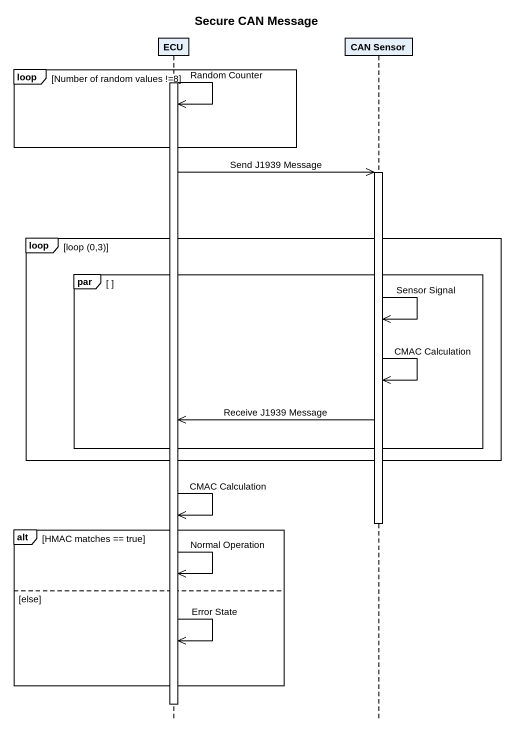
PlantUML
@startuml
title Secure CAN Message
hide footbox
participant ECU
participant "CAN Sensor" as CAN_Sensor

loop Number of random values !=8
  activate ECU
  ECU ->> ECU : Random Counter
end
ECU ->> CAN_Sensor : Send J1939 Message
activate CAN_Sensor
loop loop (0,3)
  par
    CAN_Sensor ->> CAN_Sensor : Sensor Signal
    CAN_Sensor ->> CAN_Sensor : CMAC Calculation
    CAN_Sensor ->> ECU : Receive J1939 Message
  end
end
ECU ->> ECU : CMAC Calculation
deactivate CAN_Sensor
alt HMAC matches == true
  ECU ->> ECU : Normal Operation
else else
  ECU ->> ECU : Error State
end
deactivate ECU
@enduml
